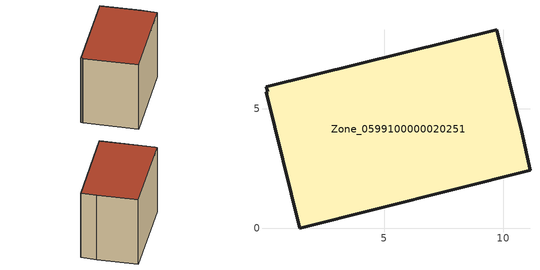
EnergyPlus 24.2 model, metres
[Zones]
Zone_0599100000020251
 floor ground (C_G): 0.05,5.92 9.73,8.31 10.79,4.05 11.13,2.42 1.46,0 0.05,5.7 0.11,5.71 z0
 wall outside (C_F): 9.73,8.31 0.05,5.92 0.11,5.71 0.05,5.7 1.46,0 11.13,2.42 10.79,4.05 9.73,8.31 z0:7.92
 roof outside (C_R): 11.13,2.42 10.79,4.05 9.73,8.31 0.05,5.92 0.11,5.71 0.05,5.7 1.46,0 z7.92
[BUILDING]
Pand.0599100000020251: North Axis=0; Terrain=City; Loads Convergence Tolerance Value=0.04; Temperature Convergence Tolerance Value=0.4; Solar Distribution=FullExterior; Maximum Number of Warmup Days=25; Minimum Number of Warmup Days=1
[Site:Location]
Rotterdam.The.Hague.AP_ZH_NLD Design_Conditions: Latitude=51.96; Longitude=4.45; Time Zone=1; Elevation=-4.5
[SITE:GROUNDTEMPERATURE:BUILDINGSURFACE]
18, 18, 18, 18, 18, 18, 18, 18, 18, 18, 18, 18
[MATERIAL] Thermal Absorptance=0.9; Solar Absorptance=0.7; Visible Absorptance=0.7
Name | Roughness | Thickness | Conductivity | Density | Specific Heat
G.TI.1975-1991 | MediumSmooth | 0.15 | 0.288461 | 540 | 1210
F.TI.1975-1991 | Rough | 0.3 | 0.230769 | 1920 | 840
R.TI.1975-1991 | MediumRough | 0.2 | 0.153846 | 1500 | 1000
[CONSTRUCTION]
C_G: G.TI.1975-1991
C_F: F.TI.1975-1991
C_R: R.TI.1975-1991
[ZONE]
Zone_0599100000020251: Type=1; Multiplier=1; Ceiling Height=Autocalculate; Volume=Autocalculate; Floor Area=autocalculate; Part of Total Floor Area=Yes
[ZONEINFILTRATION:DESIGNFLOWRATE]
Infil_Zone_0599100000020251: Zone or ZoneList or Space or SpaceList=Zone_0599100000020251; Schedule=AlwaysOn; Design Flow Rate Calculation Method=Flow/Area; Flow Rate per Floor Area=0.003; Constant Term Coefficient=1; Temperature Term Coefficient=0; Velocity Term Coefficient=0; Velocity Squared Term Coefficient=0
[HVACTEMPLATE:ZONE:IDEALLOADSAIRSYSTEM]
Zone_0599100000020251: Maximum Heating Supply Air Temperature=50; Minimum Cooling Supply Air Temperature=13; Maximum Heating Supply Air Humidity Ratio=0.0156; Minimum Cooling Supply Air Humidity Ratio=0.0077; Heating Limit=NoLimit; Cooling Limit=NoLimit; Dehumidification Control Type=ConstantSensibleHeatRatio; Cooling Sensible Heat Ratio=0.7; Dehumidification Setpoint=60; Humidification Control Type=None; Humidification Setpoint=30; Outdoor Air Method=None; Outdoor Air Flow Rate per Person=0.00944; Outdoor Air Flow Rate per Zone Floor Area=0; Outdoor Air Flow Rate per Zone=0; Demand Controlled Ventilation Type=None; Outdoor Air Economizer Type=NoEconomizer; Heat Recovery Type=None; Sensible Heat Recovery Effectiveness=0.7; Latent Heat Recovery Effectiveness=0.65
[ZONECONTROL:THERMOSTAT]
ThermostatControl_Zone_0599100000020251: Zone or ZoneList=Zone_0599100000020251; Control Type Schedule=DualSetpointControlType; Control 1=Thermostat_Zone_0599100000020251; Temperature Difference Between Cutout And Setpoint=0
[THERMOSTATSETPOINT:DUALSETPOINT]
Thermostat_Zone_0599100000020251: Heating Setpoint Temperature Schedule=HeatingSetpoint_Zone_0599100000020251; Cooling Setpoint Temperature Schedule=CoolingSetpoint_Zone_0599100000020251
[SCHEDULE:COMPACT]
HeatingSetpoint_Zone_0599100000020251: Through: 12/31, For: AllDays, Until: 24:00, 21
CoolingSetpoint_Zone_0599100000020251: Through: 12/31, For: AllDays, Until: 24:00, 24
DualSetpointControlType: Through: 12/31, For: AllDays, Until: 24:00, 4
AlwaysOn: Through: 12/31, For: AllDays, Until: 24:00, 1
